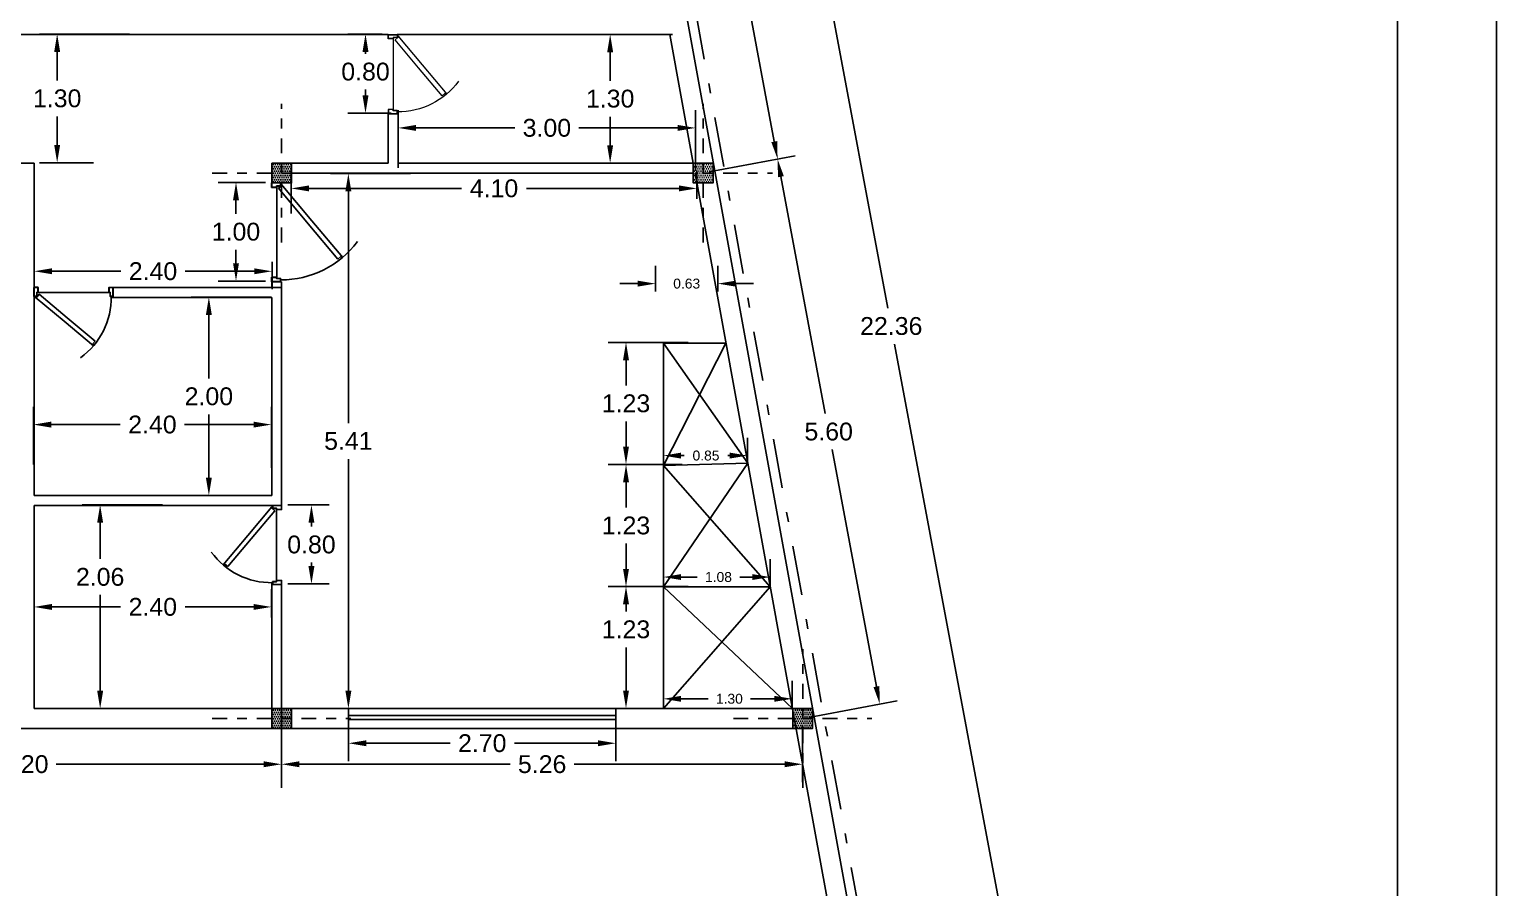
# Model space of a CAD drawing. Header units: metres. Extents: x 118 to 385, y 94 to 136.
# Drawn here: x 194.73 to 209.55, y 108.56 to 117.23 of the extents above; entities that cross this region are included whole.
import ezdxf

# ---------------------------------------------------------------- set-up
doc = ezdxf.new("R2010")
doc.units = ezdxf.units.M
doc.header["$MEASUREMENT"] = 0
doc.linetypes.add('ACAD_ISO02W100', pattern=[15, 12, -3])
doc.linetypes.add('DASHDOT', pattern=[1, 0.5, -0.25, 0, -0.25])
for name, color, linetype in [('Dimention', 8, 'Continuous'), ('Engheta', 1, 'DASHDOT'), ('Sotoon', 8, 'Continuous')]:
    doc.layers.add(name, color=color, linetype=linetype)
doc.layers.add('Mobleman', color=8, linetype='Continuous', lineweight=9)
doc.styles.get("Standard").update_dxf_attribs({"font": 'arial.ttf'})
doc.dimstyles.get("Standard").update_dxf_attribs({"dimtxt": 0.18, "dimasz": 0.18, "dimexe": 0.18, "dimexo": 0.0625, "dimgap": 0.09, "dimtad": 0, "dimtih": 1, "dimtoh": 1, "dimdec": 4, "dimzin": 0, "dimdsep": 46, "dimtxsty": 'Standard', "dimcen": 0.09, "dimadec": 0, "dimazin": 0, "dimtfac": 1, "dimtdec": 4, "dimtofl": 0, "dimtmove": 0, "dimatfit": 3, "dimfxl": 1, "dimtolj": 1, "dimtzin": 0, "dimarcsym": 0})

# ---------------------------------------------------------------- blocks, each defined once
blk = doc.blocks.new('AX')
at = {"linetype": 'Continuous'}
h = blk.add_hatch(dxfattribs=at)
h.set_pattern_fill('DOTS', color=256, scale=0.35, style=0)
h.paths.add_polyline_path([(-0.1, 0.1), (-0.1, 0), (0, 0), (0, 0.1)])
h.paths.add_polyline_path([(0, 0.1), (0, 0), (0.1, 0), (0.1, 0.1)])
h.paths.add_polyline_path([(0, 0), (0, -0.1), (0.1, -0.1), (0.1, 0)])
h.paths.add_polyline_path([(-0.1, 0), (-0.1, -0.1), (0, -0.1), (0, 0)])
h = blk.add_hatch(color=256)
h.paths.add_polyline_path([(0.1, 0), (0, 0), (0, -0.1), (0.1, -0.1)])
h.paths.add_polyline_path([(0.1, 0.1), (0, 0.1), (0, 0), (0.1, 0)])
h.paths.add_polyline_path([(0, 0.1), (-0.1, 0.1), (-0.1, 0), (0, 0)])
h.paths.add_polyline_path([(0, 0), (-0.1, 0), (-0.1, -0.1), (0, -0.1)])
at = {"color": 0, "linetype": 'DASHDOT', "ltscale": 0.3}
for p, q in [((0, -0.7), (0, 0.7)), ((-0.7, 0), (0.7, 0))]:
    blk.add_line(p, q, dxfattribs=at)
at = {"color": 0, "linetype": 'Continuous'}
blk.add_lwpolyline([(-0.1, 0.1), (0.1, 0.1), (0.1, -0.1), (-0.1, -0.1), (-0.1, 0.1)], dxfattribs=at)
blk = doc.blocks.new('AAAA')
at = {"linetype": 'Continuous'}
h = blk.add_hatch(color=256, dxfattribs=at)
h.paths.add_polyline_path([(0.5768, 0.4647), (0.5768, 0.5314), (0.5101, 0.5314), (0.5101, 0.4647)])
h.paths.add_polyline_path([(0.6435, 0.4647), (0.6435, 0.5314), (0.5768, 0.5314), (0.5768, 0.4647)])
h.paths.add_polyline_path([(0.5768, 0.4647), (0.5768, 0.3981), (0.6435, 0.3981), (0.6435, 0.4647)])
h.paths.add_polyline_path([(0.5768, 0.4647), (0.5101, 0.4647), (0.5101, 0.3981), (0.5768, 0.3981)])
at = {"linetype": 'ACAD_ISO02W100', "xscale": 0.6666, "yscale": 0.6666, "zscale": 0.6666}
blk.add_blockref('AX', (0.5768, 0.4647), dxfattribs=at)
blk = doc.blocks.new('*D184')
at = {"layer": 'Defpoints', "color": 0, "transparency": 16777216}
for p in [(201.537, 115.775), (203.32, 110.411), (202.541, 110.265)]:
    blk.add_point(p, dxfattribs=at)
at = {"layer": 'Dimention', "color": 0, "lineweight": -2, "transparency": 16777216}
for p, q in [((201.598, 115.786), (202.465, 115.949)), ((202.321, 115.739), (202.77, 113.345)), ((203.286, 110.588), (202.838, 112.981)), ((202.603, 110.276), (203.497, 110.444))]:
    blk.add_line(p, q, dxfattribs=at)
at = {"layer": 'Dimention', "color": 0, "transparency": 16777216}
for points in [[(202.351, 115.744), (202.292, 115.733), (202.288, 115.916)], [(203.316, 110.593), (203.257, 110.582), (203.32, 110.411)]]:
    blk.add_solid(points, dxfattribs=at)
at = {"layer": 'Dimention', "color": 0, "transparency": 16777216, "insert": (202.804, 113.163), "char_height": 0.18, "attachment_point": 5}
blk.add_mtext('\\A1;5.60', dxfattribs=at)
blk = doc.blocks.new('*D185')
at = {"layer": 'Defpoints', "color": 0, "transparency": 16777216}
for p in [(200.083, 124.975), (205.495, 103.24), (204.083, 102.975)]:
    blk.add_point(p, dxfattribs=at)
at = {"layer": 'Dimention', "color": 0, "lineweight": -2, "transparency": 16777216}
for p, q in [((200.144, 124.986), (201.554, 125.251)), ((201.41, 125.041), (203.402, 114.411)), ((205.462, 103.417), (203.47, 114.047)), ((204.144, 102.986), (205.672, 103.273))]:
    blk.add_line(p, q, dxfattribs=at)
at = {"layer": 'Dimention', "color": 0, "transparency": 16777216}
for points in [[(201.44, 125.046), (201.381, 125.035), (201.377, 125.217)], [(205.492, 103.422), (205.433, 103.411), (205.495, 103.24)]]:
    blk.add_solid(points, dxfattribs=at)
at = {"layer": 'Dimention', "color": 0, "transparency": 16777216, "insert": (203.436, 114.229), "char_height": 0.18, "attachment_point": 5}
blk.add_mtext('\\A1;22.36', dxfattribs=at)
blk = doc.blocks.new('*D187')
at = {"layer": 'Defpoints', "color": 0, "transparency": 16777216}
for p in [(200.664, 120.575), (202.288, 115.916), (201.537, 115.775)]:
    blk.add_point(p, dxfattribs=at)
at = {"layer": 'Dimention', "color": 0, "lineweight": -2, "transparency": 16777216}
for p, q in [((200.725, 120.586), (201.566, 120.744)), ((201.423, 120.534), (201.805, 118.495)), ((202.255, 116.093), (201.873, 118.131)), ((201.598, 115.786), (202.465, 115.949))]:
    blk.add_line(p, q, dxfattribs=at)
at = {"layer": 'Dimention', "color": 0, "transparency": 16777216}
for points in [[(201.452, 120.54), (201.393, 120.528), (201.389, 120.711)], [(202.284, 116.098), (202.225, 116.087), (202.288, 115.916)]]:
    blk.add_solid(points, dxfattribs=at)
at = {"layer": 'Dimention', "color": 0, "transparency": 16777216, "insert": (201.839, 118.313), "char_height": 0.18, "attachment_point": 5}
blk.add_mtext('\\A1;4.88', dxfattribs=at)
blk = doc.blocks.new('door80')
at = {"color": 0, "linetype": 'Continuous'}
for p, q in [((-0.593581, 0.573519), (-0.61896, 0.543274)), ((-0.61896, 0.543274), (-0.336253, 0.306055)), ((-0.606346, 0.58423), (-0.593581, 0.573519)), ((-0.305644, 0.342533), (-0.601094, 0.590445)), ((-0.336253, 0.306055), (-0.053546, 0.068835)), ((-0.013818, 0.097661), (-0.305644, 0.342533)), ((-0.053546, 0.068835), (-0.028167, 0.099081)), ((-0.028167, 0.099081), (-0.019048, 0.091429)), ((-0.019048, 0.091429), (-0.013818, 0.097661))]:
    blk.add_line(p, q, dxfattribs=at)
at = {"color": 0}
blk.add_line((-0.757143, 0.051946), (-0.042857, 0.051946), dxfattribs=at)
at = {"color": 0, "linetype": 'Continuous'}
for points in [[(-0.757143, 0.051946), (-0.757143, 0), (-0.8, 0), (-0.8, 0.091429), (-0.769048, 0.091429), (-0.769048, 0.051946)], [(-0.759048, 0.050041), (-0.759048, 0.001905), (-0.798095, 0.001905), (-0.798095, 0.089524), (-0.770952, 0.089524), (-0.770952, 0.050041)], [(-0.042857, 0.051946), (-0.042857, 0), (0, 0), (0, 0.091429), (-0.030952, 0.091429), (-0.030952, 0.051946)], [(-0.040952, 0.050041), (-0.040952, 0.001905), (-0.001905, 0.001905), (-0.001905, 0.089524), (-0.029048, 0.089524), (-0.029048, 0.050041)]]:
    blk.add_lwpolyline(points, close=True, dxfattribs=at)
blk.add_arc((-0.030525, 0.102962), 0.750459, 125.995317, 180.880619, dxfattribs=at)
blk = doc.blocks.new('door10040')
at = {"color": 0, "linetype": 'Continuous'}
for p, q in [((0.383, 0.407), (0.754, 0.719)), ((0.77, 0.67), (0.413, 0.371)), ((0.759, 0.713), (0.744, 0.701)), ((0.745, 0.7), (0.77, 0.67)), ((0.014, 0.098), (0.383, 0.407)), ((0.413, 0.371), (0.056, 0.071)), ((0.031, 0.102), (0.019, 0.092)), ((0.056, 0.071), (0.031, 0.102))]:
    blk.add_line(p, q, dxfattribs=at)
blk.add_line((0.014, 0.098), (0.019, 0.092))
at = {"color": 0}
blk.add_line((0.046, 0.052), (0.954, 0.052), dxfattribs=at)
at = {"color": 0, "linetype": 'Continuous'}
for points in [[(0.046, 0.052), (0.046, 0), (0, 0), (0, 0.092), (0.034, 0.092), (0.034, 0.052)], [(0.044, 0.051), (0.044, 0.002), (0.002, 0.002), (0.002, 0.09), (0.032, 0.09), (0.032, 0.051)], [(0.954, 0.052), (0.954, 0), (1, 0), (1, 0.092), (0.966, 0.092), (0.966, 0.052)], [(0.956, 0.051), (0.956, 0.002), (0.998, 0.002), (0.998, 0.09), (0.968, 0.09), (0.968, 0.051)]]:
    blk.add_lwpolyline(points, close=True, dxfattribs=at)
blk.add_arc((0.029, 0.103), 0.951, 359.3821, 53.5532, dxfattribs=at)
blk = doc.blocks.new('*D192')
at = {"layer": 'Defpoints', "color": 0, "transparency": 16777216}
for p in [(192.081, 110.378), (197.279, 109.803), (197.279, 109.803)]:
    blk.add_point(p, dxfattribs=at)
at = {"layer": 'Dimention', "color": 0, "lineweight": -2, "transparency": 16777216}
for p, q in [((192.081, 110.316), (192.081, 109.623)), ((197.279, 109.866), (197.279, 109.983)), ((192.261, 109.803), (194.356, 109.803)), ((197.099, 109.803), (195.003, 109.803))]:
    blk.add_line(p, q, dxfattribs=at)
at = {"layer": 'Dimention', "color": 0, "transparency": 16777216}
for points in [[(192.261, 109.833), (192.261, 109.773), (192.081, 109.803)], [(197.099, 109.833), (197.099, 109.773), (197.279, 109.803)]]:
    blk.add_solid(points, dxfattribs=at)
at = {"layer": 'Dimention', "color": 0, "transparency": 16777216, "insert": (194.68, 109.803), "char_height": 0.18, "attachment_point": 5}
blk.add_mtext('\\A1;5.20', dxfattribs=at)
blk = doc.blocks.new('*D193')
at = {"layer": 'Defpoints', "color": 0, "transparency": 16777216}
for p in [(197.279, 110.828), (202.541, 110.265), (202.541, 109.803)]:
    blk.add_point(p, dxfattribs=at)
at = {"layer": 'Dimention', "color": 0, "lineweight": -2, "transparency": 16777216}
for p, q in [((197.279, 110.766), (197.279, 109.623)), ((202.541, 110.202), (202.541, 109.623)), ((197.459, 109.803), (199.586, 109.803)), ((202.361, 109.803), (200.234, 109.803))]:
    blk.add_line(p, q, dxfattribs=at)
at = {"layer": 'Dimention', "color": 0, "transparency": 16777216}
for points in [[(197.459, 109.833), (197.459, 109.773), (197.279, 109.803)], [(202.361, 109.833), (202.361, 109.773), (202.541, 109.803)]]:
    blk.add_solid(points, dxfattribs=at)
at = {"layer": 'Dimention', "color": 0, "transparency": 16777216, "insert": (199.91, 109.803), "char_height": 0.18, "attachment_point": 5}
blk.add_mtext('\\A1;5.26', dxfattribs=at)
blk = doc.blocks.new('*D206')
at = {"layer": 'Defpoints', "color": 0, "transparency": 16777216}
for p in [(195.012, 117.179), (195.806, 117.179), (195.443, 115.88)]:
    blk.add_point(p, dxfattribs=at)
at = {"layer": 'Dimention', "color": 0, "lineweight": -2, "transparency": 16777216}
for p, q in [((195.743, 117.179), (194.832, 117.179)), ((195.012, 116.999), (195.012, 116.711)), ((195.012, 116.06), (195.012, 116.348)), ((195.38, 115.88), (194.832, 115.88))]:
    blk.add_line(p, q, dxfattribs=at)
at = {"layer": 'Dimention', "color": 0, "transparency": 16777216}
for points in [[(194.982, 116.999), (195.042, 116.999), (195.012, 117.179)], [(194.982, 116.06), (195.042, 116.06), (195.012, 115.88)]]:
    blk.add_solid(points, dxfattribs=at)
at = {"layer": 'Dimention', "color": 0, "transparency": 16777216, "insert": (195.012, 116.529), "char_height": 0.18, "attachment_point": 5}
blk.add_mtext('\\A1;1.30', dxfattribs=at)
blk = doc.blocks.new('*D217')
at = {"layer": 'Defpoints', "color": 0, "transparency": 16777216}
for p in [(197.175, 113.234), (194.772, 112.768), (197.175, 112.736)]:
    blk.add_point(p, dxfattribs=at)
at = {"layer": 'Dimention', "color": 0, "lineweight": -2, "transparency": 16777216}
for p, q in [((194.772, 112.831), (194.772, 113.414)), ((197.175, 112.799), (197.175, 113.414)), ((194.952, 113.234), (195.648, 113.234)), ((196.995, 113.234), (196.299, 113.234))]:
    blk.add_line(p, q, dxfattribs=at)
at = {"layer": 'Dimention', "color": 0, "transparency": 16777216}
for points in [[(194.952, 113.264), (194.952, 113.204), (194.772, 113.234)], [(196.995, 113.264), (196.995, 113.204), (197.175, 113.234)]]:
    blk.add_solid(points, dxfattribs=at)
at = {"layer": 'Dimention', "color": 0, "transparency": 16777216, "insert": (195.974, 113.234), "char_height": 0.18, "attachment_point": 5}
blk.add_mtext('\\A1;2.40', dxfattribs=at)
blk = doc.blocks.new('*D218')
at = {"layer": 'Defpoints', "color": 0, "transparency": 16777216}
for p in [(196.544, 114.521), (197.235, 114.521), (196.974, 112.517)]:
    blk.add_point(p, dxfattribs=at)
at = {"layer": 'Dimention', "color": 0, "lineweight": -2, "transparency": 16777216}
for p, q in [((197.173, 114.521), (196.364, 114.521)), ((196.544, 114.341), (196.544, 113.701)), ((196.544, 112.697), (196.544, 113.337)), ((196.912, 112.517), (196.364, 112.517))]:
    blk.add_line(p, q, dxfattribs=at)
at = {"layer": 'Dimention', "color": 0, "transparency": 16777216}
for points in [[(196.514, 114.341), (196.574, 114.341), (196.544, 114.521)], [(196.514, 112.697), (196.574, 112.697), (196.544, 112.517)]]:
    blk.add_solid(points, dxfattribs=at)
at = {"layer": 'Dimention', "color": 0, "transparency": 16777216, "insert": (196.544, 113.519), "char_height": 0.18, "attachment_point": 5}
blk.add_mtext('\\A1;2.00', dxfattribs=at)
blk = doc.blocks.new('*D219')
at = {"layer": 'Defpoints', "color": 0, "transparency": 16777216}
for p in [(195.446, 112.423), (196.138, 112.423), (195.877, 110.365)]:
    blk.add_point(p, dxfattribs=at)
at = {"layer": 'Dimention', "color": 0, "lineweight": -2, "transparency": 16777216}
for p, q in [((196.075, 112.423), (195.266, 112.423)), ((195.446, 112.243), (195.446, 111.877)), ((195.446, 110.545), (195.446, 111.513)), ((195.814, 110.365), (195.266, 110.365))]:
    blk.add_line(p, q, dxfattribs=at)
at = {"layer": 'Dimention', "color": 0, "transparency": 16777216}
for points in [[(195.416, 112.243), (195.476, 112.243), (195.446, 112.423)], [(195.416, 110.545), (195.476, 110.545), (195.446, 110.365)]]:
    blk.add_solid(points, dxfattribs=at)
at = {"layer": 'Dimention', "color": 0, "transparency": 16777216, "insert": (195.446, 111.695), "char_height": 0.18, "attachment_point": 5}
blk.add_mtext('\\A1;2.06', dxfattribs=at)
blk = doc.blocks.new('*D220')
at = {"layer": 'Defpoints', "color": 0, "transparency": 16777216}
for p in [(197.176, 111.392), (197.176, 111.224), (194.779, 110.617)]:
    blk.add_point(p, dxfattribs=at)
at = {"layer": 'Dimention', "color": 0, "lineweight": -2, "transparency": 16777216}
for p, q in [((194.779, 110.68), (194.779, 111.572)), ((197.176, 111.287), (197.176, 111.572)), ((194.959, 111.392), (195.653, 111.392)), ((196.996, 111.392), (196.303, 111.392))]:
    blk.add_line(p, q, dxfattribs=at)
at = {"layer": 'Dimention', "color": 0, "transparency": 16777216}
for points in [[(194.959, 111.422), (194.959, 111.362), (194.779, 111.392)], [(196.996, 111.422), (196.996, 111.362), (197.176, 111.392)]]:
    blk.add_solid(points, dxfattribs=at)
at = {"layer": 'Dimention', "color": 0, "transparency": 16777216, "insert": (195.978, 111.392), "char_height": 0.18, "attachment_point": 5}
blk.add_mtext('\\A1;2.40', dxfattribs=at)
blk = doc.blocks.new('*D221')
at = {"layer": 'Defpoints', "color": 0, "transparency": 16777216}
for p in [(201.472, 115.62), (201.472, 115.452), (197.375, 115.303)]:
    blk.add_point(p, dxfattribs=at)
at = {"layer": 'Dimention', "color": 0, "lineweight": -2, "transparency": 16777216}
for p, q in [((197.375, 115.366), (197.375, 115.8)), ((201.472, 115.514), (201.472, 115.8)), ((197.555, 115.62), (199.097, 115.62)), ((201.292, 115.62), (199.751, 115.62))]:
    blk.add_line(p, q, dxfattribs=at)
at = {"layer": 'Dimention', "color": 0, "transparency": 16777216}
for points in [[(197.555, 115.65), (197.555, 115.59), (197.375, 115.62)], [(201.292, 115.65), (201.292, 115.59), (201.472, 115.62)]]:
    blk.add_solid(points, dxfattribs=at)
at = {"layer": 'Dimention', "color": 0, "transparency": 16777216, "insert": (199.424, 115.62), "char_height": 0.18, "attachment_point": 5}
blk.add_mtext('\\A1;4.10', dxfattribs=at)
blk = doc.blocks.new('*D222')
at = {"layer": 'Defpoints', "color": 0, "transparency": 16777216}
for p in [(197.953, 115.77), (198.644, 115.77), (198.384, 110.365)]:
    blk.add_point(p, dxfattribs=at)
at = {"layer": 'Dimention', "color": 0, "lineweight": -2, "transparency": 16777216}
for p, q in [((198.582, 115.77), (197.773, 115.77)), ((197.953, 115.59), (197.953, 113.25)), ((197.953, 110.545), (197.953, 112.886)), ((198.321, 110.365), (197.773, 110.365))]:
    blk.add_line(p, q, dxfattribs=at)
at = {"layer": 'Dimention', "color": 0, "transparency": 16777216}
for points in [[(197.923, 115.59), (197.983, 115.59), (197.953, 115.77)], [(197.923, 110.545), (197.983, 110.545), (197.953, 110.365)]]:
    blk.add_solid(points, dxfattribs=at)
at = {"layer": 'Dimention', "color": 0, "transparency": 16777216, "insert": (197.953, 113.068), "char_height": 0.18, "attachment_point": 5}
blk.add_mtext('\\A1;5.41', dxfattribs=at)
blk = doc.blocks.new('*D223')
at = {"layer": 'Defpoints', "color": 0, "transparency": 16777216}
for p in [(200.757, 111.6), (201.448, 111.6), (201.187, 110.367)]:
    blk.add_point(p, dxfattribs=at)
at = {"layer": 'Dimention', "color": 0, "lineweight": -2, "transparency": 16777216}
for p, q in [((201.385, 111.6), (200.577, 111.6)), ((200.757, 111.42), (200.757, 111.347)), ((200.757, 110.547), (200.757, 110.983)), ((201.125, 110.367), (200.577, 110.367))]:
    blk.add_line(p, q, dxfattribs=at)
at = {"layer": 'Dimention', "color": 0, "transparency": 16777216}
for points in [[(200.727, 111.42), (200.787, 111.42), (200.757, 111.6)], [(200.727, 110.547), (200.787, 110.547), (200.757, 110.367)]]:
    blk.add_solid(points, dxfattribs=at)
at = {"layer": 'Dimention', "color": 0, "transparency": 16777216, "insert": (200.757, 111.165), "char_height": 0.18, "attachment_point": 5}
blk.add_mtext('\\A1;1.23', dxfattribs=at)
blk = doc.blocks.new('*D224')
at = {"layer": 'Defpoints', "color": 0, "transparency": 16777216}
for p in [(200.757, 112.831), (201.386, 112.831), (201.188, 111.597)]:
    blk.add_point(p, dxfattribs=at)
at = {"layer": 'Dimention', "color": 0, "lineweight": -2, "transparency": 16777216}
for p, q in [((201.323, 112.831), (200.577, 112.831)), ((200.757, 112.651), (200.757, 112.396)), ((200.757, 111.777), (200.757, 112.032)), ((201.125, 111.597), (200.577, 111.597))]:
    blk.add_line(p, q, dxfattribs=at)
at = {"layer": 'Dimention', "color": 0, "transparency": 16777216}
for points in [[(200.727, 112.651), (200.787, 112.651), (200.757, 112.831)], [(200.727, 111.777), (200.787, 111.777), (200.757, 111.597)]]:
    blk.add_solid(points, dxfattribs=at)
at = {"layer": 'Dimention', "color": 0, "transparency": 16777216, "insert": (200.757, 112.214), "char_height": 0.18, "attachment_point": 5}
blk.add_mtext('\\A1;1.23', dxfattribs=at)
blk = doc.blocks.new('*D225')
at = {"layer": 'Defpoints', "color": 0, "transparency": 16777216}
for p in [(200.757, 114.064), (201.448, 114.064), (201.188, 112.832)]:
    blk.add_point(p, dxfattribs=at)
at = {"layer": 'Dimention', "color": 0, "lineweight": -2, "transparency": 16777216}
for p, q in [((201.386, 114.064), (200.577, 114.064)), ((200.757, 113.884), (200.757, 113.63)), ((200.757, 113.012), (200.757, 113.266)), ((201.125, 112.832), (200.577, 112.832))]:
    blk.add_line(p, q, dxfattribs=at)
at = {"layer": 'Dimention', "color": 0, "transparency": 16777216}
for points in [[(200.727, 113.884), (200.787, 113.884), (200.757, 114.064)], [(200.727, 113.012), (200.787, 113.012), (200.757, 112.832)]]:
    blk.add_solid(points, dxfattribs=at)
at = {"layer": 'Dimention', "color": 0, "transparency": 16777216, "insert": (200.757, 113.448), "char_height": 0.18, "attachment_point": 5}
blk.add_mtext('\\A1;1.23', dxfattribs=at)
blk = doc.blocks.new('*D226')
at = {"layer": 'Defpoints', "color": 0, "transparency": 16777216}
for p in [(194.779, 114.971), (197.182, 114.94), (197.182, 114.783)]:
    blk.add_point(p, dxfattribs=at)
at = {"layer": 'Dimention', "color": 0, "lineweight": -2, "transparency": 16777216}
for p, q in [((194.779, 114.909), (194.779, 114.603)), ((197.182, 114.877), (197.182, 114.603)), ((194.959, 114.783), (195.655, 114.783)), ((197.002, 114.783), (196.305, 114.783))]:
    blk.add_line(p, q, dxfattribs=at)
at = {"layer": 'Dimention', "color": 0, "transparency": 16777216}
for points in [[(194.959, 114.813), (194.959, 114.753), (194.779, 114.783)], [(197.002, 114.813), (197.002, 114.753), (197.182, 114.783)]]:
    blk.add_solid(points, dxfattribs=at)
at = {"layer": 'Dimention', "color": 0, "transparency": 16777216, "insert": (195.98, 114.783), "char_height": 0.18, "attachment_point": 5}
blk.add_mtext('\\A1;2.40', dxfattribs=at)
blk = doc.blocks.new('*D227')
at = {"layer": 'Defpoints', "color": 0, "transparency": 16777216}
for p in [(200.597, 117.176), (201.29, 117.176), (200.887, 115.875)]:
    blk.add_point(p, dxfattribs=at)
at = {"layer": 'Dimention', "color": 0, "lineweight": -2, "transparency": 16777216}
for p, q in [((201.227, 117.176), (200.417, 117.176)), ((200.597, 116.996), (200.597, 116.708)), ((200.597, 116.055), (200.597, 116.344)), ((200.824, 115.875), (200.417, 115.875))]:
    blk.add_line(p, q, dxfattribs=at)
at = {"layer": 'Dimention', "color": 0, "transparency": 16777216}
for points in [[(200.567, 116.996), (200.627, 116.996), (200.597, 117.176)], [(200.567, 116.055), (200.627, 116.055), (200.597, 115.875)]]:
    blk.add_solid(points, dxfattribs=at)
at = {"layer": 'Dimention', "color": 0, "transparency": 16777216, "insert": (200.597, 116.526), "char_height": 0.18, "attachment_point": 5}
blk.add_mtext('\\A1;1.30', dxfattribs=at)
blk = doc.blocks.new('*D228')
at = {"layer": 'Defpoints', "color": 0, "transparency": 16777216}
for p in [(201.46, 116.231), (198.457, 115.766), (201.46, 115.734)]:
    blk.add_point(p, dxfattribs=at)
at = {"layer": 'Dimention', "color": 0, "lineweight": -2, "transparency": 16777216}
for p, q in [((198.457, 115.828), (198.457, 116.411)), ((201.46, 115.796), (201.46, 116.411)), ((198.637, 116.231), (199.635, 116.231)), ((201.28, 116.231), (200.282, 116.231))]:
    blk.add_line(p, q, dxfattribs=at)
at = {"layer": 'Dimention', "color": 0, "transparency": 16777216}
for points in [[(198.637, 116.261), (198.637, 116.201), (198.457, 116.231)], [(201.28, 116.261), (201.28, 116.201), (201.46, 116.231)]]:
    blk.add_solid(points, dxfattribs=at)
at = {"layer": 'Dimention', "color": 0, "transparency": 16777216, "insert": (199.958, 116.231), "char_height": 0.18, "attachment_point": 5}
blk.add_mtext('\\A1;3.00', dxfattribs=at)
blk = doc.blocks.new('*D242')
at = {"layer": 'Defpoints', "color": 0, "transparency": 16777216}
for p in [(197.955, 110.365), (200.655, 110.365), (200.655, 110.015)]:
    blk.add_point(p, dxfattribs=at)
at = {"layer": 'Dimention', "color": 0, "lineweight": -2, "transparency": 16777216}
for p, q in [((197.955, 110.302), (197.955, 109.835)), ((200.655, 110.302), (200.655, 109.835)), ((198.135, 110.015), (198.98, 110.015)), ((200.475, 110.015), (199.63, 110.015))]:
    blk.add_line(p, q, dxfattribs=at)
at = {"layer": 'Dimention', "color": 0, "transparency": 16777216}
for points in [[(198.135, 110.045), (198.135, 109.985), (197.955, 110.015)], [(200.475, 110.045), (200.475, 109.985), (200.655, 110.015)]]:
    blk.add_solid(points, dxfattribs=at)
at = {"layer": 'Dimention', "color": 0, "transparency": 16777216, "insert": (199.305, 110.015), "char_height": 0.18, "attachment_point": 5}
blk.add_mtext('\\A1;2.70', dxfattribs=at)
blk = doc.blocks.new('*D246')
at = {"layer": 'Defpoints', "color": 0, "transparency": 16777216}
for p in [(201.684, 114.658), (201.055, 114.516), (201.684, 114.516)]:
    blk.add_point(p, dxfattribs=at)
at = {"layer": 'Dimention', "color": 0, "lineweight": -2, "transparency": 16777216}
for p, q in [((201.055, 114.579), (201.055, 114.838)), ((201.684, 114.579), (201.684, 114.838)), ((200.875, 114.658), (200.695, 114.658)), ((201.864, 114.658), (202.044, 114.658))]:
    blk.add_line(p, q, dxfattribs=at)
at = {"layer": 'Dimention', "color": 0, "transparency": 16777216}
for points in [[(200.875, 114.688), (200.875, 114.628), (201.055, 114.658)], [(201.864, 114.688), (201.864, 114.628), (201.684, 114.658)]]:
    blk.add_solid(points, dxfattribs=at)
at = {"layer": 'Dimention', "color": 0, "transparency": 16777216, "insert": (201.37, 114.658), "char_height": 0.18, "attachment_point": 5}
blk.add_mtext('\\A1;{\\H0.55556x;0.63}', dxfattribs=at)
blk = doc.blocks.new('*D247')
at = {"layer": 'Defpoints', "color": 0, "transparency": 16777216}
for p in [(201.134, 112.777), (201.985, 112.921), (201.985, 112.799)]:
    blk.add_point(p, dxfattribs=at)
at = {"layer": 'Dimention', "color": 0, "lineweight": -2, "transparency": 16777216}
for p, q in [((201.134, 112.84), (201.134, 113.101)), ((201.985, 112.861), (201.985, 113.101)), ((201.314, 112.921), (201.345, 112.921)), ((201.805, 112.921), (201.786, 112.921))]:
    blk.add_line(p, q, dxfattribs=at)
at = {"layer": 'Dimention', "color": 0, "transparency": 16777216}
for points in [[(201.314, 112.951), (201.314, 112.891), (201.134, 112.921)], [(201.805, 112.951), (201.805, 112.891), (201.985, 112.921)]]:
    blk.add_solid(points, dxfattribs=at)
at = {"layer": 'Dimention', "color": 0, "transparency": 16777216, "insert": (201.565, 112.921), "char_height": 0.18, "attachment_point": 5}
blk.add_mtext('\\A1;{\\H0.55556x;0.85}', dxfattribs=at)
blk = doc.blocks.new('*D248')
at = {"layer": 'Defpoints', "color": 0, "transparency": 16777216}
for p in [(202.212, 111.694), (201.134, 111.55), (202.212, 111.55)]:
    blk.add_point(p, dxfattribs=at)
at = {"layer": 'Dimention', "color": 0, "lineweight": -2, "transparency": 16777216}
for p, q in [((201.134, 111.613), (201.134, 111.874)), ((202.212, 111.613), (202.212, 111.874)), ((201.314, 111.694), (201.475, 111.694)), ((202.032, 111.694), (201.906, 111.694))]:
    blk.add_line(p, q, dxfattribs=at)
at = {"layer": 'Dimention', "color": 0, "transparency": 16777216}
for points in [[(201.314, 111.724), (201.314, 111.664), (201.134, 111.694)], [(202.032, 111.724), (202.032, 111.664), (202.212, 111.694)]]:
    blk.add_solid(points, dxfattribs=at)
at = {"layer": 'Dimention', "color": 0, "transparency": 16777216, "insert": (201.691, 111.694), "char_height": 0.18, "attachment_point": 5}
blk.add_mtext('\\A1;{\\H0.55556x;1.08}', dxfattribs=at)
blk = doc.blocks.new('*D249')
at = {"layer": 'Defpoints', "color": 0, "transparency": 16777216}
for p in [(202.435, 110.464), (201.134, 110.32), (202.435, 110.32)]:
    blk.add_point(p, dxfattribs=at)
at = {"layer": 'Dimention', "color": 0, "lineweight": -2, "transparency": 16777216}
for p, q in [((201.134, 110.383), (201.134, 110.644)), ((202.435, 110.383), (202.435, 110.644)), ((201.314, 110.464), (201.586, 110.464)), ((202.255, 110.464), (202.016, 110.464))]:
    blk.add_line(p, q, dxfattribs=at)
at = {"layer": 'Dimention', "color": 0, "transparency": 16777216}
for points in [[(201.314, 110.494), (201.314, 110.434), (201.134, 110.464)], [(202.255, 110.494), (202.255, 110.434), (202.435, 110.464)]]:
    blk.add_solid(points, dxfattribs=at)
at = {"layer": 'Dimention', "color": 0, "transparency": 16777216, "insert": (201.801, 110.464), "char_height": 0.18, "attachment_point": 5}
blk.add_mtext('\\A1;{\\H0.55556x;1.30}', dxfattribs=at)
blk = doc.blocks.new('*D250')
at = {"layer": 'Defpoints', "color": 0, "transparency": 16777216}
for p in [(196.818, 115.68), (197.179, 115.68), (197.179, 114.684)]:
    blk.add_point(p, dxfattribs=at)
at = {"layer": 'Dimention', "color": 0, "lineweight": -2, "transparency": 16777216}
for p, q in [((197.116, 115.68), (196.638, 115.68)), ((196.818, 115.5), (196.818, 115.364)), ((196.818, 114.864), (196.818, 115)), ((197.116, 114.684), (196.638, 114.684))]:
    blk.add_line(p, q, dxfattribs=at)
at = {"layer": 'Dimention', "color": 0, "transparency": 16777216}
for points in [[(196.788, 115.5), (196.848, 115.5), (196.818, 115.68)], [(196.788, 114.864), (196.848, 114.864), (196.818, 114.684)]]:
    blk.add_solid(points, dxfattribs=at)
at = {"layer": 'Dimention', "color": 0, "transparency": 16777216, "insert": (196.818, 115.182), "char_height": 0.18, "attachment_point": 5}
blk.add_mtext('\\A1;1.00', dxfattribs=at)
blk = doc.blocks.new('*D251')
at = {"layer": 'Defpoints', "color": 0, "transparency": 16777216}
for p in [(197.279, 112.423), (197.58, 112.423), (197.279, 111.625)]:
    blk.add_point(p, dxfattribs=at)
at = {"layer": 'Dimention', "color": 0, "lineweight": -2, "transparency": 16777216}
for p, q in [((197.341, 112.423), (197.76, 112.423)), ((197.58, 112.243), (197.58, 112.204)), ((197.58, 111.805), (197.58, 111.84)), ((197.341, 111.625), (197.76, 111.625))]:
    blk.add_line(p, q, dxfattribs=at)
at = {"layer": 'Dimention', "color": 0, "transparency": 16777216}
for points in [[(197.55, 112.243), (197.61, 112.243), (197.58, 112.423)], [(197.55, 111.805), (197.61, 111.805), (197.58, 111.625)]]:
    blk.add_solid(points, dxfattribs=at)
at = {"layer": 'Dimention', "color": 0, "transparency": 16777216, "insert": (197.58, 112.022), "char_height": 0.18, "attachment_point": 5}
blk.add_mtext('\\A1;0.80', dxfattribs=at)
blk = doc.blocks.new('*D253')
at = {"layer": 'Defpoints', "color": 0, "transparency": 16777216}
for p in [(198.126, 117.179), (198.356, 117.179), (198.447, 116.379)]:
    blk.add_point(p, dxfattribs=at)
at = {"layer": 'Dimention', "color": 0, "lineweight": -2, "transparency": 16777216}
for p, q in [((198.293, 117.179), (197.946, 117.179)), ((198.126, 116.999), (198.126, 116.981)), ((198.126, 116.559), (198.126, 116.618)), ((198.385, 116.379), (197.946, 116.379))]:
    blk.add_line(p, q, dxfattribs=at)
at = {"layer": 'Dimention', "color": 0, "transparency": 16777216}
for points in [[(198.096, 116.999), (198.156, 116.999), (198.126, 117.179)], [(198.096, 116.559), (198.156, 116.559), (198.126, 116.379)]]:
    blk.add_solid(points, dxfattribs=at)
at = {"layer": 'Dimention', "color": 0, "transparency": 16777216, "insert": (198.126, 116.799), "char_height": 0.18, "attachment_point": 5}
blk.add_mtext('\\A1;0.80', dxfattribs=at)

msp = doc.modelspace()

# ---------------------------------------------------------------- linework, layer by layer
for p, q in [((209.55026, 135.68933), (209.55026, 93.68933)), ((208.55026, 134.68933), (208.55026, 94.68933)), ((203.98556, 102.97493), (199.98519, 124.97493)), ((194.18157, 117.17449), (197.31002, 117.17449)), ((197.31002, 117.17449), (198.35584, 117.17449)), ((198.35584, 117.13641), (198.35584, 117.17926)), ((198.35584, 117.13163), (198.35584, 117.17449)), ((198.44727, 117.17449), (201.2003, 117.17449)), ((201.43662, 115.87489), (201.2003, 117.17449)), ((198.35584, 115.87489), (198.35584, 116.37449)), ((198.45584, 115.87967), (198.45584, 116.39829)), ((198.45584, 115.87489), (198.45584, 116.39351)), ((192.18121, 115.87489), (194.7787, 115.87489)), ((194.7787, 115.87489), (194.7787, 114.61796)), ((197.1787, 115.87489), (197.1787, 115.63058)), ((197.1787, 115.87489), (198.35584, 115.87489)), ((197.37868, 115.77489), (201.43662, 115.7749)), ((198.45584, 115.87489), (201.43662, 115.87489)), ((202.39251, 110.61796), (201.4548, 115.7749)), ((197.1787, 114.72309), (197.1787, 114.61796)), ((194.7787, 114.62273), (194.81965, 114.62273)), ((194.7787, 114.61796), (194.7787, 112.51796)), ((194.7787, 114.61796), (194.81965, 114.61796)), ((195.53394, 114.61796), (197.1787, 114.61796)), ((197.1787, 114.61796), (197.2787, 114.61796)), ((197.26909, 114.67684), (197.2787, 114.67684)), ((197.2787, 114.61796), (197.2787, 114.67684)), ((197.2787, 112.3751), (197.2787, 114.61796)), ((195.55778, 114.51796), (197.1787, 114.51796)), ((197.1787, 112.51796), (197.1787, 114.51796)), ((194.7787, 112.51796), (197.1787, 112.51796)), ((194.7787, 112.41796), (197.18918, 112.41796)), ((194.7787, 112.41796), (194.7787, 112.21796)), ((194.7787, 112.21796), (194.7787, 110.3649)), ((197.1787, 110.36489), (197.1787, 111.63698)), ((197.2787, 110.36491), (197.2787, 111.66081)), ((203.74591, 103.17493), (202.39251, 110.61796)), ((194.7787, 110.3649), (197.27869, 110.36489)), ((197.27869, 110.36491), (202.43804, 110.36491)), ((190.48468, 110.16491), (197.27869, 110.16491)), ((197.1787, 110.16491), (202.47441, 110.16491))]:
    msp.add_line(p, q)
at = {"color": 251, "true_color": 0x636466}
for p, q in [((201.13665, 114.05597), (201.13665, 110.36493)), ((201.13665, 114.05597), (201.76688, 114.05597)), ((201.76688, 114.05597), (201.13665, 112.82188)), ((201.13665, 114.05597), (201.98737, 112.84341)), ((201.13665, 112.82188), (201.98737, 112.84341)), ((201.13665, 111.59493), (201.98737, 112.84341)), ((201.13665, 112.82188), (202.21438, 111.59493)), ((201.13665, 110.36493), (201.13665, 111.59493)), ((201.13665, 111.59493), (202.21438, 111.59493)), ((201.13665, 110.36493), (202.21438, 111.59493)), ((201.13665, 111.59493), (202.43804, 110.36491)), ((197.95484, 110.36488), (197.95484, 110.16488)), ((197.95484, 110.29382), (200.65475, 110.29382)), ((200.65475, 110.36488), (200.65475, 110.16488)), ((197.95484, 110.25382), (200.65475, 110.25382))]:
    msp.add_line(p, q, dxfattribs=at)
at = {"layer": 'Engheta'}
msp.add_line((200.08068, 124.99282), (204.0843, 102.97493), dxfattribs=at)

# ---------------------------------------------------------------- block references
at = {"color": 251, "true_color": 0x636466}
for name, p, rotation in [('door10040', (197.17678, 115.67684), 270), ('door80', (194.7768, 114.61986), 180), ('door80', (197.2787, 112.41796), 90)]:
    msp.add_blockref(name, p, dxfattribs=dict(at, rotation=rotation))
at = {"layer": 'Mobleman', "xscale": -1, "rotation": 270}
msp.add_blockref('door80', (198.35584, 117.17449), dxfattribs=at)
at = {"layer": 'Sotoon', "linetype": 'Continuous', "xscale": 1.5, "yscale": 1.5, "zscale": 1.5}
for p in [(196.41349, 115.07782), (200.6714, 115.07782), (196.41349, 109.56782), (201.67613, 109.56784)]:
    msp.add_blockref('AAAA', p, dxfattribs=at)

# ---------------------------------------------------------------- dimensions: what is measured, and where the dimension line sits
at = {"layer": 'Dimention'}
for base, p1, p2, angle, picture, middle in [((205.49531, 103.23964), (200.08267, 124.97493), (204.08267, 102.97493), 280.613638, '*D185', (203.43609, 114.22855)), ((202.28801, 115.91571), (200.66379, 120.57496), (201.53661, 115.7749), 280.613638, '*D187', (201.83872, 118.31333)), ((195.01205, 117.17926), (195.44261, 115.87967), (195.80556, 117.17926), 90, '*D206', (195.01205, 116.52947)), ((203.31959, 110.41076), (201.53661, 115.7749), (202.54133, 110.26492), 280.613638, '*D184', (202.8038, 113.16324)), ((197.95299, 115.7704), (198.38355, 110.36491), (198.64429, 115.7704), 90, '*D222', (197.95299, 113.06766)), ((196.54379, 114.52131), (196.97434, 112.51664), (197.23508, 114.52131), 90, '*D218', (196.54379, 113.51898)), ((200.75697, 114.06433), (201.18753, 112.83189), (201.44827, 114.06433), 90, '*D225', (200.75697, 113.44811)), ((200.75739, 112.8307), (201.18795, 111.59724), (201.38554, 112.8307), 90, '*D224', (200.75739, 112.21397))]:
    dim = msp.add_linear_dim(base=base, p1=p1, p2=p2, angle=angle, dimstyle='Standard', override={"dimdec": 2}, dxfattribs=at)
    dim.commit()
    dim.dimension.update_dxf_attribs({"geometry": picture, "text_midpoint": middle})
for base, p1, p2, picture, middle in [((198.12629, 117.17926), (198.44727, 116.37926), (198.35584, 117.17926), '*D253', (198.12629, 116.79941)), ((200.5969, 117.17629), (200.88674, 115.87489), (201.28963, 117.17629), '*D227', (200.5969, 116.52559)), ((196.81835, 115.67969), (197.1787, 114.68353), (197.1787, 115.67969), '*D250', (196.81835, 115.18161)), ((195.4464, 112.4225), (195.87695, 110.3649), (196.13769, 112.4225), '*D219', (195.4464, 111.69528)), ((197.58023, 112.42273), (197.2787, 111.62464), (197.2787, 112.42273), '*D251', (197.58023, 112.02234)), ((200.75665, 111.6001), (201.18721, 110.36664), (201.44795, 111.6001), '*D223', (200.75665, 111.16533))]:
    dim = msp.add_linear_dim(base=base, p1=p1, p2=p2, angle=90, dimstyle='Standard', override={"dimdec": 2}, dxfattribs=at)
    dim.commit()
    dim.dimension.update_dxf_attribs({"geometry": picture, "text_midpoint": middle, "dimtype": 160})
for base, p1, p2, picture, middle in [((201.45951, 116.23148), (198.45727, 115.76551), (201.45951, 115.73382), '*D228', (199.95839, 116.23148)), ((201.47224, 115.61987), (197.37525, 115.30345), (201.47224, 115.45152), '*D221', (199.42374, 115.61987)), ((197.17511, 113.234), (194.7719, 112.76803), (197.17511, 112.73634), '*D217', (195.9735, 113.234)), ((197.17629, 111.39236), (194.77886, 110.61741), (197.17629, 111.224), '*D220', (195.97757, 111.39236)), ((202.54133, 109.80345), (197.27869, 110.82827), (202.54133, 110.26492), '*D193', (199.91001, 109.80345)), ((197.27869, 109.80345), (192.08122, 110.37815), (197.27869, 109.80345), '*D192', (194.67995, 109.80345))]:
    dim = msp.add_linear_dim(base=base, p1=p1, p2=p2, dimstyle='Standard', override={"dimdec": 2}, dxfattribs=at)
    dim.commit()
    dim.dimension.update_dxf_attribs({"geometry": picture, "text_midpoint": middle})
for base, p1, p2, picture, middle in [((197.18192, 114.78338), (194.7787, 114.97127), (197.18192, 114.93958), '*D226', (195.98031, 114.78338)), ((200.65475, 110.01507), (197.95484, 110.36491), (200.65475, 110.36491), '*D242', (199.3048, 110.01507))]:
    dim = msp.add_linear_dim(base=base, p1=p1, p2=p2, dimstyle='Standard', override={"dimdec": 2}, dxfattribs=at)
    dim.commit()
    dim.dimension.update_dxf_attribs({"geometry": picture, "text_midpoint": middle, "dimtype": 160})
for base, p1, p2, picture, middle in [((201.6845, 114.65835), (201.05475, 114.51644), (201.6845, 114.51644), '*D246', (201.36962, 114.65835)), ((201.98468, 112.92074), (201.13396, 112.77739), (201.98468, 112.79892), '*D247', (201.56532, 112.92074)), ((202.2117, 111.69379), (201.13396, 111.55045), (202.2117, 111.55045), '*D248', (201.6906, 111.69379)), ((202.43533, 110.46379), (201.13396, 110.32045), (202.43533, 110.32045), '*D249', (201.80114, 110.46379))]:
    dim = msp.add_linear_dim(base=base, p1=p1, p2=p2, text='{\\H0.55556x;<>}', dimstyle='Standard', override={"dimdec": 2}, dxfattribs=at)
    dim.commit()
    dim.dimension.update_dxf_attribs({"geometry": picture, "text_midpoint": middle, "dimtype": 160})

doc.saveas('drawing.dxf')
